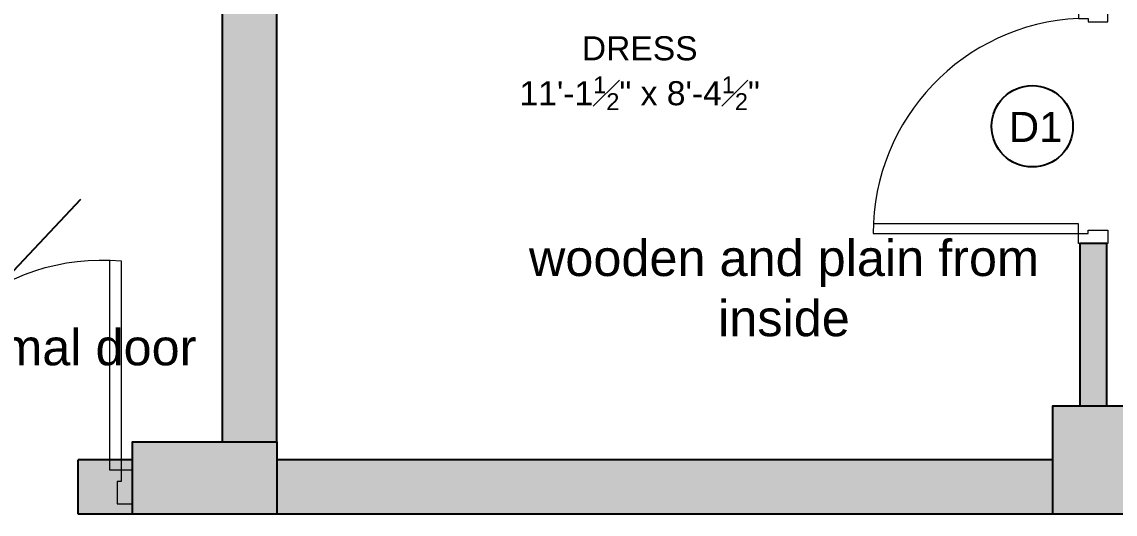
# Model space of a CAD drawing. Header units: inches. Extents: x 211391 to 214260, y -106888 to -102532.
# Drawn here: x 213366.5 to 213548.3, y -104119 to -104037.2 of the extents above; entities that cross this region are included whole.
import ezdxf

# ---------------------------------------------------------------- set-up
doc = ezdxf.new("R2010")
doc.units = ezdxf.units.IN
doc.header["$MEASUREMENT"] = 0
doc.linetypes.add('0226--P-00-GA 18.02.10$0$DASH', pattern=[0.35, 0.25, -0.1])
for name, color, linetype, lineweight in [('BEAM', 90, '0226--P-00-GA 18.02.10$0$DASH', 25), ('DOOR', 2, 'Continuous', 9), ('HATCH', 251, 'Continuous', 13), ('TEXT', 3, 'Continuous', 9), ('WALL', 5, 'Continuous', 25)]:
    doc.layers.add(name, color=color, linetype=linetype, lineweight=lineweight)
doc.layers.add('COLUMN', color=6, linetype='Continuous')
doc.layers.get('BEAM').off()
doc.styles.add('STYLE1', font='arial.ttf', dxfattribs={"height": 8})

# ---------------------------------------------------------------- blocks, each defined once
blk = doc.blocks.new('*U5')
at = {"layer": 'DOOR'}
for points in [[(1.5, -4.54), (1.5, -3.04), (2, -3.04), (2, -0.04), (0, -0.04), (0, -4.54)], [(34.5, -4.54), (34.5, -3.04), (34, -3.04), (34, -0.04), (36, -0.04), (36, -4.54)]]:
    blk.add_lwpolyline(points, close=True, dxfattribs=at)
blk.add_lwpolyline([(34.5, -4.54, -0.400224), (1.5, -36.04), (1.5, -4.54), (3, -4.54), (3, -36.01)], format="xyb", dxfattribs=at)
blk = doc.blocks.new('79')
at = {"layer": 'COLUMN', "ltscale": 20, "true_color": 0xdd22ba}
h = blk.add_hatch(color=212, dxfattribs=at)
h.dxf.hatch_style = 1
h.paths.add_polyline_path([(213537.89, -104101.04), (213537.89, -104119.04), (213549.89, -104119.04), (213549.89, -104101.04)])
h = blk.add_hatch(color=212, dxfattribs=at)
h.dxf.hatch_style = 1
h.paths.add_polyline_path([(213384.89, -104119.04), (213408.89, -104119.04), (213408.89, -104107.04), (213384.89, -104107.04)])
at = {"layer": 'COLUMN', "ltscale": 20}
for points in [[(213537.89, -104119.04), (213537.89, -104101.04), (213549.89, -104101.04), (213549.89, -104119.04)], [(213408.89, -104119.04), (213384.89, -104119.04), (213384.89, -104107.04), (213408.89, -104107.04)]]:
    blk.add_lwpolyline(points, close=True, dxfattribs=at)
blk = doc.blocks.new('*U102')
at = {"layer": 'DOOR'}
for points in [[(1.5, -4.54), (1.5, -3.04), (2, -3.04), (2, -0.04), (0, -0.04), (0, -4.54)], [(32.1, -4.54), (32.1, -3.04), (31.6, -3.04), (31.6, -0.04), (33.6, -0.04), (33.6, -4.54)]]:
    blk.add_lwpolyline(points, close=True, dxfattribs=at)
blk.add_lwpolyline([(32.1, -4.54, -0.441579), (1.5, -32.35), (1.5, -4.54), (3, -4.54), (3, -32.31)], format="xyb", dxfattribs=at)

msp = doc.modelspace()

# ---------------------------------------------------------------- hatches: boundary and pattern name
at = {"layer": 'Defpoints', "ltscale": 15, "true_color": 0xffffff, "transparency": 33554559}
h = msp.add_hatch(color=7, dxfattribs=at)
h.dxf.hatch_style = 1
h.paths.add_polyline_path([(213384.89, -104110.04), (213375.89, -104110.04), (213375.89, -104119.04), (213384.89, -104119.04)])
at = {"layer": 'HATCH', "ltscale": 15}
h = msp.add_hatch(color=256, dxfattribs=at)
h.dxf.hatch_style = 1
h.paths.add_polyline_path([(213456.14, -104009.54), (213456.14, -104005.04), (213408.89, -104005.04), (213408.89, -103995.8), (213404.39, -103995.8), (213404.39, -103921.41), (213408.89, -103921.41), (213408.89, -103912.04), (213399.89, -103912.04), (213399.89, -104107.04), (213408.89, -104107.04), (213408.89, -104009.54)])
h = msp.add_hatch(color=256, dxfattribs=at)
h.dxf.hatch_style = 1
h.paths.add_polyline_path([(213546.89, -104074.04), (213542.39, -104074.04), (213542.39, -104101.04), (213546.89, -104101.04)])
h = msp.add_hatch(color=256, dxfattribs=at)
h.dxf.hatch_style = 1
h.paths.add_polyline_path([(213537.89, -104110.04), (213408.89, -104110.04), (213408.89, -104119.04), (213537.89, -104119.04)])

# ---------------------------------------------------------------- linework, layer by layer
at = {"layer": 'Defpoints', "ltscale": 20}
for p, q in [((213375.89, -104119.04), (213375.89, -104110.04)), ((213384.89, -104110.04), (213375.89, -104110.04)), ((213384.89, -104119.04), (213375.89, -104119.04))]:
    msp.add_line(p, q, dxfattribs=at)
at = {"layer": 'Defpoints', "ltscale": 15}
msp.add_lwpolyline([(213351.79, -104078.09), (213359.11, -104084.98), (213376.35, -104066.68)], dxfattribs=at)
at = {"layer": 'Defpoints'}
msp.add_circle((213534.5, -104054.59), 6.76, dxfattribs=at)
at = {"layer": 'WALL', "ltscale": 20}
for p, q in [((213399.89, -104107.04), (213399.89, -103912.04)), ((213408.89, -104107.04), (213408.89, -104009.54)), ((213542.39, -104074.04), (213542.39, -104101.04)), ((213546.89, -104074.04), (213542.39, -104074.04)), ((213546.89, -104101.04), (213546.89, -104074.04)), ((213537.89, -104110.04), (213408.89, -104110.04)), ((213537.89, -104119.04), (213408.89, -104119.04))]:
    msp.add_line(p, q, dxfattribs=at)

# ---------------------------------------------------------------- block references
at = {"layer": 'BEAM'}
msp.add_blockref('79', (0, 0), dxfattribs=at)
at = {"layer": 'DOOR', "ltscale": 5}
for name, p, xscale, yscale, zscale, rotation in [('*U5', (213547.08, -104074.04), -1.083333911502246, 1.083333911502246, 1.083333911502246, 270), ('*U102', (213384.89, -104117.4), 1.25, 1.25, 1.25, 180)]:
    msp.add_blockref(name, p, dxfattribs=dict(at, xscale=xscale, yscale=yscale, zscale=zscale, rotation=rotation))

# ---------------------------------------------------------------- texts
at = {"layer": 'Defpoints', "style": 'STYLE1'}
msp.add_text('D1', height=5, dxfattribs=at).set_placement((213530.59, -104057.19))
at = {"layer": 'Defpoints', "ltscale": 15, "char_height": 6, "attachment_point": 3, "style": 'STYLE1'}
for s, heights, insert in [('\\A1;\\pxqc;wooden and plain from inside', [-16.2], (213544.21, -104073.47)), ('\\A1;\\pxqc;normal door ', [-6.1], (213424.18, -104088.31))]:
    msp.add_mtext_dynamic_manual_height_columns(s, width=101.9942, gutter_width=35, heights=heights, dxfattribs=dict(at, insert=insert))
at = {"layer": 'TEXT', "ltscale": 10, "insert": (213520.23, -104039.62), "char_height": 4, "attachment_point": 3, "style": 'STYLE1'}
msp.add_mtext_dynamic_manual_height_columns('\\A1;\\pxqc;DRESS\\P11\'-1{\\H0.7x;\\S1#2;}" x 8\'-4{\\H0.7x;\\S1#2;}"', width=101.9942, gutter_width=35, heights=[-12.43], dxfattribs=at)

doc.saveas('drawing.dxf')
